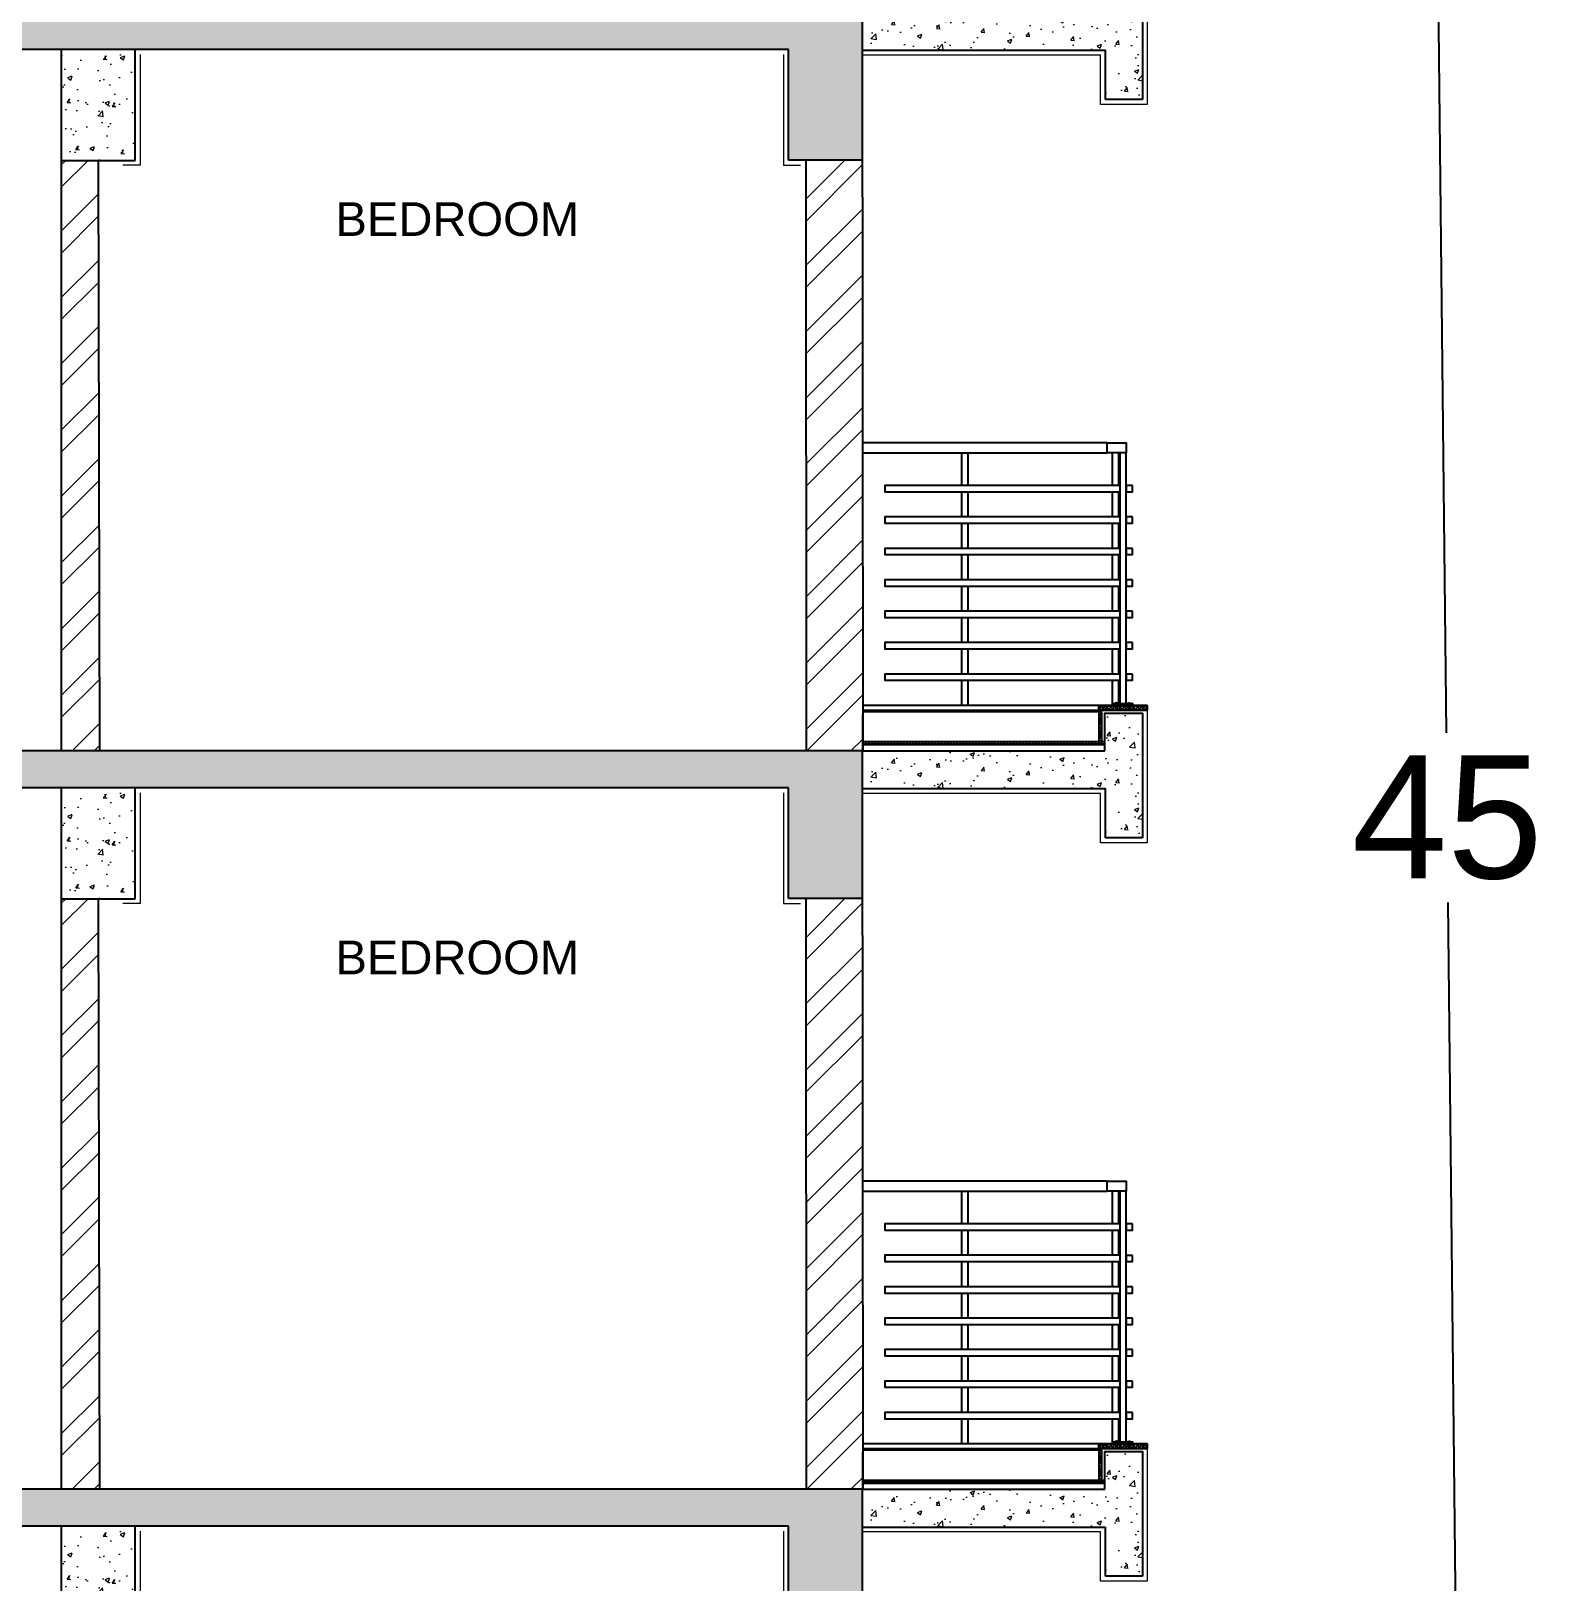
# Model space of a CAD drawing. Header units: metres. Extents: x 29392 to 32022, y 3934 to 33962.
# Drawn here: x 29711.58 to 29717.76, y 4077.81 to 4084.11 of the extents above; entities that cross this region are included whole.
import ezdxf

# ---------------------------------------------------------------- set-up
doc = ezdxf.new("R2010")
doc.units = ezdxf.units.M
doc.linetypes.add('HIDDEN', pattern=[0.375, 0.25, -0.125])
for name, color, linetype in [('20-HIDE', 11, 'HIDDEN'), ('33-SHADE', 251, 'Continuous'), ('DOOR-WIN', 6, 'Continuous'), ('ELE-1', 15, 'Continuous')]:
    doc.layers.add(name, color=color, linetype=linetype)
doc.layers.add('HATCH', color=250, linetype='Continuous', lineweight=13)
doc.layers.add('PLASTER', color=252, linetype='Continuous', lineweight=15)
doc.styles.get("Standard").update_dxf_attribs({"font": 'arial.ttf'})
doc.dimstyles.get("Standard").update_dxf_attribs({"dimtxt": 0.1, "dimasz": 0.18, "dimexe": 0.18, "dimexo": 0.0625, "dimgap": 0.09, "dimtad": 0, "dimtih": 1, "dimtoh": 1, "dimdec": 1, "dimzin": 0, "dimdsep": 46, "dimtxsty": 'Standard', "dimcen": 0.09, "dimadec": 0, "dimazin": 0, "dimtfac": 1, "dimtdec": 1, "dimtofl": 0, "dimtmove": 0, "dimatfit": 3, "dimfxl": 1, "dimtolj": 1, "dimtzin": 0, "dimarcsym": 0})

# ---------------------------------------------------------------- blocks, each defined once
blk = doc.blocks.new('uedu')
at = {"layer": '33-SHADE'}
h = blk.add_hatch(dxfattribs=at)
h.set_pattern_fill('ANSI31', color=253, scale=50, style=0)
h.set_pattern_definition([(45, (1783846.1323, 271602.1625), (-4.41941738, 4.41941738), [])])
h.paths.add_polyline_path([(1862003.6, 40806), (1861928.6, 40806), (1861928.6, 40798), (1862003.6, 40798)])
at = {"layer": '20-HIDE', "color": 5, "linetype": 'Continuous', "lineweight": 25}
blk.add_lwpolyline([(1862003.6, 40806), (1861928.6, 40806), (1861928.6, 40798), (1862003.6, 40798)], close=True, dxfattribs=at)
at = {"layer": 'DOOR-WIN', "color": 7}
for points in [[(1861953.6, 41803), (1862028.6, 41803), (1862028.6, 41843), (1861953.6, 41843)], [(1861928.6, 41673), (1861953.6, 41673), (1861953.6, 41648), (1861928.6, 41648)], [(1861928.6, 41548), (1861953.6, 41548), (1861953.6, 41523), (1861928.6, 41523)], [(1861928.6, 41423), (1861953.6, 41423), (1861953.6, 41398), (1861928.6, 41398)], [(1861928.6, 41298), (1861953.6, 41298), (1861953.6, 41273), (1861928.6, 41273)], [(1861928.6, 41173), (1861953.6, 41173), (1861953.6, 41148), (1861928.6, 41148)], [(1861928.6, 41048), (1861953.6, 41048), (1861953.6, 41023), (1861928.6, 41023)], [(1861928.6, 40923), (1861953.6, 40923), (1861953.6, 40898), (1861928.6, 40898)]]:
    blk.add_lwpolyline(points, close=True, dxfattribs=at)
at = {"layer": 'ELE-1'}
blk.add_lwpolyline([(1861953.6, 40806), (1861953.6, 41803), (1861978.6, 41803), (1861978.6, 40806)], dxfattribs=at)
blk = doc.blocks.new('afshfh')
for p, q in [((1864155.9, 113886.6), (1864155.9, 113887.3)), ((1864166.7, 113887.4), (1864156, 113887.4)), ((1864156, 113886.4), (1864166.7, 113886.4)), ((1864159.6, 113886.3), (1864160.1, 113886.4)), ((1864159.6, 113886.3), (1864162.6, 113885.2)), ((1864159.6, 113886.3), (1864163.1, 113885.4)), ((1864160.1, 113885.5), (1864159.6, 113885.4)), ((1864159.6, 113885.4), (1864162.6, 113884.3)), ((1864159.6, 113885.4), (1864163.1, 113884.4)), ((1864160.1, 113884.6), (1864159.6, 113884.4)), ((1864159.6, 113884.4), (1864162.6, 113883.4)), ((1864159.6, 113884.4), (1864163.1, 113883.5)), ((1864160.1, 113883.6), (1864159.6, 113883.5)), ((1864159.6, 113883.5), (1864162.6, 113882.4)), ((1864159.6, 113883.5), (1864163.1, 113882.6)), ((1864160.1, 113882.7), (1864159.6, 113882.6)), ((1864159.6, 113882.6), (1864162.6, 113881.5)), ((1864159.6, 113882.6), (1864163.1, 113881.6)), ((1864160.1, 113881.8), (1864159.6, 113881.6)), ((1864159.6, 113881.6), (1864162.6, 113880.6)), ((1864159.6, 113881.6), (1864163.1, 113880.7)), ((1864160.1, 113880.8), (1864159.6, 113880.7)), ((1864159.6, 113880.7), (1864162.6, 113879.6)), ((1864159.6, 113880.7), (1864163.1, 113879.8)), ((1864160.1, 113879.9), (1864159.6, 113879.8)), ((1864159.6, 113879.8), (1864162.6, 113878.7)), ((1864159.6, 113879.8), (1864163.1, 113878.8)), ((1864160.1, 113879), (1864159.6, 113878.8)), ((1864159.6, 113878.8), (1864162.6, 113877.8)), ((1864159.6, 113878.8), (1864163.1, 113877.9)), ((1864160.1, 113878), (1864159.6, 113877.9)), ((1864159.6, 113877.9), (1864162.6, 113876.8)), ((1864159.6, 113877.9), (1864163.1, 113877)), ((1864160.1, 113877.1), (1864159.6, 113877)), ((1864159.6, 113877), (1864162.6, 113875.9)), ((1864159.6, 113877), (1864163.1, 113876)), ((1864160.1, 113876.2), (1864159.6, 113876)), ((1864159.6, 113876), (1864162.6, 113875)), ((1864159.6, 113876), (1864163.1, 113875.1)), ((1864160.1, 113875.2), (1864159.6, 113875.1)), ((1864159.6, 113875.1), (1864162.6, 113874)), ((1864159.6, 113875.1), (1864163.1, 113874.2)), ((1864160.1, 113874.3), (1864159.6, 113874.2)), ((1864159.6, 113874.2), (1864162.6, 113873.1)), ((1864159.6, 113874.2), (1864163.1, 113873.2)), ((1864160.1, 113873.4), (1864159.6, 113873.2)), ((1864159.6, 113873.2), (1864162.6, 113872.2)), ((1864159.6, 113873.2), (1864163.1, 113872.3)), ((1864160.1, 113872.4), (1864159.6, 113872.3)), ((1864159.6, 113872.3), (1864162.6, 113871.2)), ((1864159.6, 113872.3), (1864163.1, 113871.4)), ((1864160.1, 113871.5), (1864159.6, 113871.4)), ((1864159.6, 113871.4), (1864162.6, 113870.3)), ((1864159.6, 113871.4), (1864163.1, 113870.4)), ((1864160.1, 113870.6), (1864159.6, 113870.4)), ((1864159.6, 113870.4), (1864162.6, 113869.4)), ((1864159.6, 113870.4), (1864163.1, 113869.5)), ((1864160.1, 113869.6), (1864159.6, 113869.5)), ((1864159.6, 113869.5), (1864162.6, 113868.4)), ((1864159.6, 113869.5), (1864163.1, 113868.6)), ((1864163.1, 113885.4), (1864160.1, 113886.4)), ((1864160.1, 113886.1), (1864160.1, 113885.5)), ((1864163.1, 113884.4), (1864160.1, 113885.5)), ((1864160.1, 113885.2), (1864160.1, 113884.6)), ((1864163.1, 113883.5), (1864160.1, 113884.6)), ((1864160.1, 113884.2), (1864160.1, 113883.6)), ((1864163.1, 113882.6), (1864160.1, 113883.6)), ((1864160.1, 113883.3), (1864160.1, 113882.7)), ((1864163.1, 113881.6), (1864160.1, 113882.7)), ((1864160.1, 113882.4), (1864160.1, 113881.8)), ((1864163.1, 113880.7), (1864160.1, 113881.8)), ((1864160.1, 113881.4), (1864160.1, 113880.8)), ((1864163.1, 113879.8), (1864160.1, 113880.8)), ((1864160.1, 113880.5), (1864160.1, 113879.9)), ((1864163.1, 113878.8), (1864160.1, 113879.9)), ((1864160.1, 113879.6), (1864160.1, 113879)), ((1864163.1, 113877.9), (1864160.1, 113879)), ((1864160.1, 113878.7), (1864160.1, 113878)), ((1864163.1, 113877), (1864160.1, 113878)), ((1864160.1, 113877.7), (1864160.1, 113877.1)), ((1864163.1, 113876), (1864160.1, 113877.1)), ((1864160.1, 113876.8), (1864160.1, 113876.2)), ((1864163.1, 113875.1), (1864160.1, 113876.2)), ((1864160.1, 113875.9), (1864160.1, 113875.2)), ((1864163.1, 113874.2), (1864160.1, 113875.2)), ((1864160.1, 113874.9), (1864160.1, 113874.3)), ((1864163.1, 113873.2), (1864160.1, 113874.3)), ((1864160.1, 113874), (1864160.1, 113873.4)), ((1864163.1, 113872.3), (1864160.1, 113873.4)), ((1864160.1, 113873.1), (1864160.1, 113872.4)), ((1864163.1, 113871.4), (1864160.1, 113872.4)), ((1864160.1, 113872.1), (1864160.1, 113871.5)), ((1864163.1, 113870.4), (1864160.1, 113871.5)), ((1864160.1, 113871.2), (1864160.1, 113870.6)), ((1864163.1, 113869.5), (1864160.1, 113870.6)), ((1864160.1, 113870.3), (1864160.1, 113869.6)), ((1864163.1, 113868.6), (1864160.1, 113869.6)), ((1864160.1, 113869.3), (1864160.1, 113865.4)), ((1864161.4, 113864.2), (1864160.1, 113867.9)), ((1864161.4, 113864.2), (1864160.1, 113865.4)), ((1864160.7, 113868.3), (1864160.2, 113868.1)), ((1864161.4, 113864.2), (1864162.6, 113865.4)), ((1864162.6, 113865.4), (1864162, 113867.7)), ((1864162.6, 113886.4), (1864162.6, 113885.5)), ((1864163.1, 113885.4), (1864162.6, 113885.2)), ((1864162.6, 113885.2), (1864162.6, 113884.6)), ((1864163.1, 113884.4), (1864162.6, 113884.3)), ((1864162.6, 113884.3), (1864162.6, 113883.7)), ((1864163.1, 113883.5), (1864162.6, 113883.4)), ((1864162.6, 113883.4), (1864162.6, 113882.7)), ((1864163.1, 113882.6), (1864162.6, 113882.4)), ((1864162.6, 113882.4), (1864162.6, 113881.8)), ((1864163.1, 113881.6), (1864162.6, 113881.5)), ((1864162.6, 113881.5), (1864162.6, 113880.9)), ((1864163.1, 113880.7), (1864162.6, 113880.6)), ((1864162.6, 113880.6), (1864162.6, 113879.9)), ((1864163.1, 113879.8), (1864162.6, 113879.6)), ((1864162.6, 113879.6), (1864162.6, 113879)), ((1864163.1, 113878.8), (1864162.6, 113878.7)), ((1864162.6, 113878.7), (1864162.6, 113878.1)), ((1864163.1, 113877.9), (1864162.6, 113877.8)), ((1864162.6, 113877.8), (1864162.6, 113877.1)), ((1864163.1, 113877), (1864162.6, 113876.8)), ((1864162.6, 113876.8), (1864162.6, 113876.2)), ((1864163.1, 113876), (1864162.6, 113875.9)), ((1864162.6, 113875.9), (1864162.6, 113875.3)), ((1864163.1, 113875.1), (1864162.6, 113875)), ((1864162.6, 113875), (1864162.6, 113874.3)), ((1864163.1, 113874.2), (1864162.6, 113874)), ((1864162.6, 113874), (1864162.6, 113873.4)), ((1864163.1, 113873.2), (1864162.6, 113873.1)), ((1864162.6, 113873.1), (1864162.6, 113872.5)), ((1864163.1, 113872.3), (1864162.6, 113872.2)), ((1864162.6, 113872.2), (1864162.6, 113871.5)), ((1864163.1, 113871.4), (1864162.6, 113871.2)), ((1864162.6, 113871.2), (1864162.6, 113870.6)), ((1864163.1, 113870.4), (1864162.6, 113870.3)), ((1864162.6, 113870.3), (1864162.6, 113869.7)), ((1864163.1, 113869.5), (1864162.6, 113869.4)), ((1864162.6, 113869.4), (1864162.6, 113868.7)), ((1864163.1, 113868.6), (1864162.6, 113868.4)), ((1864162.6, 113868.4), (1864162.6, 113865.4)), ((1864166.9, 113886.6), (1864166.9, 113887.3))]:
    blk.add_line(p, q)
for centre, radius, start, end in [((1864156, 113887.3), 0.15, 90, 180), ((1864156, 113886.6), 0.15, 180, 270), ((1864161.4, 113883.4), 5.5, 46.6602, 133.3398), ((1864160.3, 113867.9), 0.15, 111.57553, 198.16903), ((1864161.1, 113867.3), 1, 21.57553, 111.57553), ((1864166.7, 113887.3), 0.15, 0, 90), ((1864166.7, 113886.6), 0.15, 270, 0)]:
    blk.add_arc(centre, radius, start, end)
blk = doc.blocks.new('*D277')
at = {"color": 0, "lineweight": -2, "transparency": 16777216}
for p, q in [((29715.7579, 4103.7625), (29717.2653, 4103.779)), ((29717.0873, 4103.597), (29717.3312, 4081.2598)), ((29717.5827, 4058.234), (29717.3387, 4080.5712)), ((29716.2572, 4058.0395), (29717.7646, 4058.056))]:
    blk.add_line(p, q, dxfattribs=at)
at = {"color": 0, "transparency": 16777216}
for points in [[(29717.1173, 4103.5974), (29717.0573, 4103.5967), (29717.0853, 4103.777)], [(29717.6126, 4058.2343), (29717.5527, 4058.2337), (29717.5846, 4058.054)]]:
    blk.add_solid(points, dxfattribs=at)
at = {"layer": 'Defpoints', "color": 0, "transparency": 16777216}
for p in [(29717.0853, 4103.777), (29715.6954, 4103.7618), (29716.1947, 4058.0388)]:
    blk.add_point(p, dxfattribs=at)
at = {"color": 0, "transparency": 16777216, "insert": (29717.335, 4080.9155), "char_height": 0.5, "attachment_point": 5}
blk.add_mtext('\\A1;45', dxfattribs=at)

msp = doc.modelspace()

# ---------------------------------------------------------------- hatches: boundary and pattern name
at = {"transparency": 16777216}
h = msp.add_hatch(dxfattribs=at)
h.set_pattern_fill('ANSI33', scale=0.051055)
h.set_pattern_definition([(135, (31594.022349, 4038.76932), (0.00902539052, 0.00902539052), []), (135, (31594.013324, 4038.76932), (0.00902539052, 0.00902539052), [0.00638191484, -0.00319095742])])
h.paths.add_polyline_path([(29716.1157, 4081.3716), (29715.9197, 4081.3716), (29715.9197, 4081.3522), (29716.1157, 4081.3522)])
h.paths.add_polyline_path([(29715.9319, 4081.3461), (29715.9197, 4081.3461), (29715.9197, 4081.2246), (29715.9319, 4081.2246)])
h = msp.add_hatch(dxfattribs=at)
h.set_pattern_fill('ANSI33', scale=0.051055, angle=45, style=0)
h.set_pattern_definition([(90, (31594.104037, 4038.76932), (0.01276382968, 3e-18), []), (90, (31594.097656, 4038.775702), (0.01276382968, 3e-18), [0.00638191484, -0.00319095742])])
h.paths.add_polyline_path([(29714.9639, 4081.2246), (29714.9639, 4081.2123), (29715.9442, 4081.2123), (29715.9442, 4081.2246)])
h = msp.add_hatch(dxfattribs=at)
h.set_pattern_fill('ANSI33', scale=0.051055)
h.set_pattern_definition([(135, (31594.022349, 4035.76932), (0.00902539052, 0.00902539052), []), (135, (31594.013324, 4035.76932), (0.00902539052, 0.00902539052), [0.00638191484, -0.00319095742])])
h.paths.add_polyline_path([(29716.1157, 4078.3716), (29715.9197, 4078.3716), (29715.9197, 4078.3522), (29716.1157, 4078.3522)])
h.paths.add_polyline_path([(29715.9319, 4078.3461), (29715.9197, 4078.3461), (29715.9197, 4078.2246), (29715.9319, 4078.2246)])
h = msp.add_hatch(dxfattribs=at)
h.set_pattern_fill('ANSI33', scale=0.051055, angle=45, style=0)
h.set_pattern_definition([(90, (31594.104037, 4035.76932), (0.01276382968, 3e-18), []), (90, (31594.097656, 4035.775702), (0.01276382968, 3e-18), [0.00638191484, -0.00319095742])])
h.paths.add_polyline_path([(29714.9639, 4078.2246), (29714.9639, 4078.2123), (29715.9442, 4078.2123), (29715.9442, 4078.2246)])
at = {"layer": 'HATCH', "transparency": 16777216}
h = msp.add_hatch(dxfattribs=at)
h.set_pattern_fill('ANSI32', color=256, scale=0.02)
h.set_pattern_definition([(45, (27763.88038, 3424.42546), (-0.134703842, 0.134703842), []), (45, (27763.97019, 3424.42546), (-0.134703842, 0.134703842), [])])
h.paths.add_polyline_path([(29709.0543, 4083.9568), (29709.2843, 4083.9568), (29709.2843, 4086.3568), (29709.0543, 4086.3568)])
h.paths.add_polyline_path([(29710.7044, 4086.3568), (29710.5543, 4086.3568), (29710.5543, 4083.9568), (29710.7044, 4083.9568)])
edge = h.paths.add_edge_path()
edge.add_line((29714.7292, 4086.5869), (29714.7312, 4084.1868))
edge.add_line((29714.3498, 4084.1867), (29714.9612, 4084.1872))
edge.add_line((29714.9612, 4084.1872), (29714.9592, 4086.5871))
edge.add_line((29714.9592, 4086.5871), (29714.7253, 4086.5868))
h = msp.add_hatch(dxfattribs=at)
h.set_pattern_fill('AR-CONC', color=256, scale=0.001)
h.set_pattern_definition([(50, (28888.61957, 3812.82875), (0.18218467, -0.015939086), [0.01905, -0.20955]), (355, (28888.61957, 3812.82875), (-0.03524342, 0.191056845), [0.01524, -0.167640584]), (100.451445, (28888.63475, 3812.82742), (0.146941247, 0.175117752), [0.01619001, -0.178090245]), (46.1842, (28888.61957, 3812.87955), (0.27107904, -0.04204233), [0.028575, -0.314325]), (96.635558, (28888.64216, 3812.87605), (0.237404134, 0.247426125), [0.02428502, -0.26713561]), (351.18415, (28888.61957, 3812.87955), (0.23740413, 0.247426125), [0.02285997, -0.25145973]), (21, (28888.64497, 3812.86685), (0.15161439, -0.102265198), [0.01905, -0.20955]), (326, (28888.64497, 3812.86685), (0.06180203, 0.184187966), [0.01524, -0.16764]), (71.451445, (28888.6576, 3812.85833), (0.21341642, 0.08192277), [0.01619001, -0.178089938]), (37.5, (28888.61957, 3812.82875), (0.0030886033, 0.084555039), [0, -0.165608, 0, -0.17018, 0, -0.168275]), (7.5, (28888.61957, 3812.82875), (0.0668196625, 0.100180575), [0, -0.097028, 0, -0.161798, 0, -0.064135]), (327.5, (28888.56293, 3812.82875), (0.135590595, -0.005728744), [0, -0.0635, 0, -0.19812, 0, -0.26289]), (317.5, (28888.53753, 3812.82875), (0.148129181, 0.025426491), [0, -0.08255, 0, -0.131572, 0, -0.18669])])
h.paths.add_polyline_path([(29716.0973, 4084.0336), (29716.0973, 4083.8336), (29715.9473, 4083.8336), (29715.9473, 4084.0336), (29714.9811, 4084.0336), (29714.9811, 4084.1868), (29715.9442, 4084.1868), (29715.9442, 4084.34), (29716.0973, 4084.34), (29716.0973, 4084.1868)])
h = msp.add_hatch(dxfattribs=at)
h.set_pattern_fill('AR-CONC', color=256, scale=0.001)
h.set_pattern_definition([(50, (27763.88038, 3421.42546), (0.182184669, -0.015939086), [0.01905, -0.20955]), (355, (27763.88038, 3421.42546), (-0.035243421, 0.191056845), [0.01524, -0.167640584]), (100.451445, (27763.89556, 3421.42413), (0.146941247, 0.175117752), [0.016190009, -0.178090245]), (46.1842, (27763.88038, 3421.47626), (0.27107904, -0.042042328), [0.028575, -0.314325]), (96.635558, (27763.90297, 3421.47276), (0.237404134, 0.247426125), [0.024285023, -0.26713561]), (351.184151, (27763.88038, 3421.47626), (0.237404134, 0.247426125), [0.022859967, -0.251459732]), (21, (27763.90578, 3421.46356), (0.151614391, -0.102265198), [0.01905, -0.20955]), (326, (27763.90578, 3421.46356), (0.061802028, 0.184187966), [0.01524, -0.16764]), (71.451445, (27763.91842, 3421.45504), (0.21341642, 0.081922769), [0.016190009, -0.178089938]), (37.5, (27763.88038, 3421.42546), (0.0030886033, 0.0845550389), [0, -0.165608, 0, -0.17018, 0, -0.168275]), (7.5, (27763.88038, 3421.42546), (0.0668196625, 0.100180575), [0, -0.097028, 0, -0.161798, 0, -0.064135]), (327.5, (27763.82374, 3421.42546), (0.1355905952, -0.005728744), [0, -0.0635, 0, -0.19812, 0, -0.26289]), (317.5, (27763.79834, 3421.42546), (0.1481291814, 0.025426491), [0, -0.08255, 0, -0.131572, 0, -0.18669])])
h.paths.add_polyline_path([(29710.4044, 4083.8068), (29709.2843, 4083.8068), (29709.2843, 4083.9568), (29710.7044, 4083.9568), (29710.7044, 4083.3568), (29710.4044, 4083.3568)])
h.paths.add_polyline_path([(29714.9592, 4083.5871), (29714.6588, 4083.5868), (29714.6588, 4084.0368), (29710.7044, 4084.0368), (29710.7044, 4084.1868), (29714.9588, 4084.1871)])
h = msp.add_hatch(dxfattribs=at)
h.set_pattern_fill('AR-CONC', color=256, scale=0.001)
h.set_pattern_definition([(50, (27323.3869, 3367.19325), (0.182184669, -0.0159390855), [0.01905, -0.20955]), (355, (27323.3869, 3367.19325), (-0.035243421, 0.191056845), [0.01524, -0.167640584]), (100.451445, (27323.40208, 3367.19192), (0.146941247, 0.175117752), [0.016190009, -0.178090245]), (46.1842, (27323.3869, 3367.24405), (0.27107904, -0.042042328), [0.028575, -0.314325]), (96.635558, (27323.40949, 3367.24054), (0.237404134, 0.247426125), [0.024285023, -0.267135608]), (351.184151, (27323.3869, 3367.24405), (0.237404134, 0.247426125), [0.022859967, -0.251459732]), (21, (27323.4123, 3367.23135), (0.151614391, -0.102265198), [0.01905, -0.20955]), (326, (27323.4123, 3367.23135), (0.061802028, 0.184187966), [0.01524, -0.16764]), (71.451445, (27323.42493, 3367.22282), (0.213416419, 0.081922769), [0.016190009, -0.178089938]), (37.5, (27323.386896, 3367.193245), (0.0030886033, 0.0845550389), [0, -0.165608, 0, -0.17018, 0, -0.168275]), (7.5, (27323.3869, 3367.193245), (0.0668196625, 0.1001805748), [0, -0.097028, 0, -0.161798, 0, -0.064135]), (327.5, (27323.330254, 3367.193245), (0.1355905952, -0.005728744), [0, -0.0635, 0, -0.19812, 0, -0.26289]), (317.5, (27323.30485, 3367.19325), (0.1481291814, 0.025426491), [0, -0.08255, 0, -0.131572, 0, -0.18669])])
h.paths.add_polyline_path([(29712.0053, 4083.5864), (29711.7053, 4083.5864), (29711.7055, 4084.0368), (29712.0053, 4084.0368)])
h = msp.add_hatch(dxfattribs=at)
h.set_pattern_fill('ANSI32', color=256, scale=0.02)
h.set_pattern_definition([(45, (27763.88038, 3421.42546), (-0.134703842, 0.134703842), []), (45, (27763.97019, 3421.42546), (-0.134703842, 0.134703842), [])])
h.paths.add_polyline_path([(29709.0543, 4080.9568), (29709.2843, 4080.9568), (29709.2843, 4083.3568), (29709.0543, 4083.3568)])
h.paths.add_polyline_path([(29710.7044, 4083.3568), (29710.5543, 4083.3568), (29710.5543, 4080.9568), (29710.7044, 4080.9568)])
edge = h.paths.add_edge_path()
edge.add_line((29714.7292, 4083.5869), (29714.7312, 4081.1868))
edge.add_line((29714.3498, 4081.1867), (29714.9612, 4081.1872))
edge.add_line((29714.9612, 4081.1872), (29714.9592, 4083.5871))
edge.add_line((29714.9592, 4083.5871), (29714.7253, 4083.5868))
h = msp.add_hatch(dxfattribs=at)
h.set_pattern_fill('ANSI32', color=256, scale=0.02)
h.set_pattern_definition([(45, (27323.3869, 3367.19325), (-0.134703842, 0.134703842), []), (45, (27323.4767, 3367.19325), (-0.134703842, 0.134703842), [])])
h.paths.add_polyline_path([(29711.7055, 4083.5864), (29711.8553, 4083.5864), (29711.8611, 4081.1868), (29711.7055, 4081.1868)])
h = msp.add_hatch(dxfattribs=at)
h.set_pattern_fill('AR-CONC', color=256, scale=0.001)
h.set_pattern_definition([(50, (28888.61957, 3809.82875), (0.18218467, -0.015939086), [0.01905, -0.20955]), (355, (28888.61957, 3809.82875), (-0.03524342, 0.191056845), [0.01524, -0.167640584]), (100.451445, (28888.63475, 3809.82742), (0.146941247, 0.175117752), [0.01619001, -0.178090245]), (46.1842, (28888.61957, 3809.87955), (0.27107904, -0.04204233), [0.028575, -0.314325]), (96.635558, (28888.64216, 3809.87605), (0.237404134, 0.247426125), [0.02428502, -0.26713561]), (351.18415, (28888.61957, 3809.87955), (0.23740413, 0.247426125), [0.02285997, -0.25145973]), (21, (28888.64497, 3809.86685), (0.15161439, -0.102265198), [0.01905, -0.20955]), (326, (28888.64497, 3809.86685), (0.06180203, 0.184187966), [0.01524, -0.16764]), (71.451445, (28888.6576, 3809.85833), (0.21341642, 0.08192277), [0.01619001, -0.178089938]), (37.5, (28888.61957, 3809.82875), (0.0030886033, 0.084555039), [0, -0.165608, 0, -0.17018, 0, -0.168275]), (7.5, (28888.61957, 3809.82875), (0.0668196625, 0.100180575), [0, -0.097028, 0, -0.161798, 0, -0.064135]), (327.5, (28888.56293, 3809.82875), (0.135590595, -0.005728744), [0, -0.0635, 0, -0.19812, 0, -0.26289]), (317.5, (28888.53753, 3809.82875), (0.148129181, 0.025426491), [0, -0.08255, 0, -0.131572, 0, -0.18669])])
h.paths.add_polyline_path([(29716.0973, 4081.0336), (29716.0973, 4080.8336), (29715.9473, 4080.8336), (29715.9473, 4081.0336), (29714.9811, 4081.0336), (29714.9811, 4081.1868), (29715.9442, 4081.1868), (29715.9442, 4081.34), (29716.0973, 4081.34), (29716.0973, 4081.1868)])
h = msp.add_hatch(dxfattribs=at)
h.set_pattern_fill('AR-CONC', color=256, scale=0.001)
h.set_pattern_definition([(50, (27763.88038, 3418.42546), (0.182184669, -0.015939086), [0.01905, -0.20955]), (355, (27763.88038, 3418.42546), (-0.035243421, 0.191056845), [0.01524, -0.167640584]), (100.451445, (27763.89556, 3418.42413), (0.146941247, 0.175117752), [0.016190009, -0.178090245]), (46.1842, (27763.88038, 3418.47626), (0.27107904, -0.042042328), [0.028575, -0.314325]), (96.635558, (27763.90297, 3418.47276), (0.237404134, 0.247426125), [0.024285023, -0.26713561]), (351.184151, (27763.88038, 3418.47626), (0.237404134, 0.247426125), [0.022859967, -0.251459732]), (21, (27763.90578, 3418.46356), (0.151614391, -0.102265198), [0.01905, -0.20955]), (326, (27763.90578, 3418.46356), (0.061802028, 0.184187966), [0.01524, -0.16764]), (71.451445, (27763.91842, 3418.45504), (0.21341642, 0.081922769), [0.016190009, -0.178089938]), (37.5, (27763.88038, 3418.42546), (0.0030886033, 0.0845550389), [0, -0.165608, 0, -0.17018, 0, -0.168275]), (7.5, (27763.88038, 3418.42546), (0.0668196625, 0.100180575), [0, -0.097028, 0, -0.161798, 0, -0.064135]), (327.5, (27763.82374, 3418.42546), (0.1355905952, -0.005728744), [0, -0.0635, 0, -0.19812, 0, -0.26289]), (317.5, (27763.79834, 3418.42546), (0.1481291814, 0.025426491), [0, -0.08255, 0, -0.131572, 0, -0.18669])])
h.paths.add_polyline_path([(29710.4044, 4080.8068), (29709.2843, 4080.8068), (29709.2843, 4080.9568), (29710.7044, 4080.9568), (29710.7044, 4080.3568), (29710.4044, 4080.3568)])
h.paths.add_polyline_path([(29714.9592, 4080.5871), (29714.6588, 4080.5868), (29714.6588, 4081.0368), (29710.7044, 4081.0368), (29710.7044, 4081.1868), (29714.9588, 4081.1871)])
h = msp.add_hatch(dxfattribs=at)
h.set_pattern_fill('AR-CONC', color=256, scale=0.001)
h.set_pattern_definition([(50, (27323.3869, 3364.19325), (0.182184669, -0.0159390855), [0.01905, -0.20955]), (355, (27323.3869, 3364.19325), (-0.035243421, 0.191056845), [0.01524, -0.167640584]), (100.451445, (27323.40208, 3364.19192), (0.146941247, 0.175117752), [0.016190009, -0.178090245]), (46.1842, (27323.3869, 3364.24405), (0.27107904, -0.042042328), [0.028575, -0.314325]), (96.635558, (27323.40949, 3364.24054), (0.237404134, 0.247426125), [0.024285023, -0.267135608]), (351.184151, (27323.3869, 3364.24405), (0.237404134, 0.247426125), [0.022859967, -0.251459732]), (21, (27323.4123, 3364.23135), (0.151614391, -0.102265198), [0.01905, -0.20955]), (326, (27323.4123, 3364.23135), (0.061802028, 0.184187966), [0.01524, -0.16764]), (71.451445, (27323.42493, 3364.22282), (0.213416419, 0.081922769), [0.016190009, -0.178089938]), (37.5, (27323.386896, 3364.193245), (0.0030886033, 0.0845550389), [0, -0.165608, 0, -0.17018, 0, -0.168275]), (7.5, (27323.3869, 3364.193245), (0.0668196625, 0.1001805748), [0, -0.097028, 0, -0.161798, 0, -0.064135]), (327.5, (27323.330254, 3364.193245), (0.1355905952, -0.005728744), [0, -0.0635, 0, -0.19812, 0, -0.26289]), (317.5, (27323.30485, 3364.19325), (0.1481291814, 0.025426491), [0, -0.08255, 0, -0.131572, 0, -0.18669])])
h.paths.add_polyline_path([(29712.0053, 4080.5864), (29711.7053, 4080.5864), (29711.7055, 4081.0368), (29712.0053, 4081.0368)])
h = msp.add_hatch(dxfattribs=at)
h.set_pattern_fill('ANSI32', color=256, scale=0.02)
h.set_pattern_definition([(45, (27763.88038, 3418.42546), (-0.134703842, 0.134703842), []), (45, (27763.97019, 3418.42546), (-0.134703842, 0.134703842), [])])
h.paths.add_polyline_path([(29709.0543, 4077.9568), (29709.2843, 4077.9568), (29709.2843, 4080.3568), (29709.0543, 4080.3568)])
h.paths.add_polyline_path([(29710.7044, 4080.3568), (29710.5543, 4080.3568), (29710.5543, 4077.9568), (29710.7044, 4077.9568)])
edge = h.paths.add_edge_path()
edge.add_line((29714.7292, 4080.5869), (29714.7312, 4078.1868))
edge.add_line((29714.3498, 4078.1867), (29714.9612, 4078.1872))
edge.add_line((29714.9612, 4078.1872), (29714.9592, 4080.5871))
edge.add_line((29714.9592, 4080.5871), (29714.7253, 4080.5868))
h = msp.add_hatch(dxfattribs=at)
h.set_pattern_fill('ANSI32', color=256, scale=0.02)
h.set_pattern_definition([(45, (27323.3869, 3364.19325), (-0.134703842, 0.134703842), []), (45, (27323.4767, 3364.19325), (-0.134703842, 0.134703842), [])])
h.paths.add_polyline_path([(29711.7055, 4080.5864), (29711.8553, 4080.5864), (29711.8611, 4078.1868), (29711.7055, 4078.1868)])
h = msp.add_hatch(dxfattribs=at)
h.set_pattern_fill('AR-CONC', color=256, scale=0.001)
h.set_pattern_definition([(50, (28888.61957, 3806.82875), (0.18218467, -0.015939086), [0.01905, -0.20955]), (355, (28888.61957, 3806.82875), (-0.03524342, 0.191056845), [0.01524, -0.167640584]), (100.451445, (28888.63475, 3806.82742), (0.146941247, 0.175117752), [0.01619001, -0.178090245]), (46.1842, (28888.61957, 3806.87955), (0.27107904, -0.04204233), [0.028575, -0.314325]), (96.635558, (28888.64216, 3806.87605), (0.237404134, 0.247426125), [0.02428502, -0.26713561]), (351.18415, (28888.61957, 3806.87955), (0.23740413, 0.247426125), [0.02285997, -0.25145973]), (21, (28888.64497, 3806.86685), (0.15161439, -0.102265198), [0.01905, -0.20955]), (326, (28888.64497, 3806.86685), (0.06180203, 0.184187966), [0.01524, -0.16764]), (71.451445, (28888.6576, 3806.85833), (0.21341642, 0.08192277), [0.01619001, -0.178089938]), (37.5, (28888.61957, 3806.82875), (0.0030886033, 0.084555039), [0, -0.165608, 0, -0.17018, 0, -0.168275]), (7.5, (28888.61957, 3806.82875), (0.0668196625, 0.100180575), [0, -0.097028, 0, -0.161798, 0, -0.064135]), (327.5, (28888.56293, 3806.82875), (0.135590595, -0.005728744), [0, -0.0635, 0, -0.19812, 0, -0.26289]), (317.5, (28888.53753, 3806.82875), (0.148129181, 0.025426491), [0, -0.08255, 0, -0.131572, 0, -0.18669])])
h.paths.add_polyline_path([(29716.0973, 4078.0336), (29716.0973, 4077.8336), (29715.9473, 4077.8336), (29715.9473, 4078.0336), (29714.9811, 4078.0336), (29714.9811, 4078.1868), (29715.9442, 4078.1868), (29715.9442, 4078.34), (29716.0973, 4078.34), (29716.0973, 4078.1868)])
h = msp.add_hatch(dxfattribs=at)
h.set_pattern_fill('AR-CONC', color=256, scale=0.001)
h.set_pattern_definition([(50, (27763.88038, 3415.42546), (0.182184669, -0.015939086), [0.01905, -0.20955]), (355, (27763.88038, 3415.42546), (-0.035243421, 0.191056845), [0.01524, -0.167640584]), (100.451445, (27763.89556, 3415.42413), (0.146941247, 0.175117752), [0.016190009, -0.178090245]), (46.1842, (27763.88038, 3415.47626), (0.27107904, -0.042042328), [0.028575, -0.314325]), (96.635558, (27763.90297, 3415.47276), (0.237404134, 0.247426125), [0.024285023, -0.26713561]), (351.184151, (27763.88038, 3415.47626), (0.237404134, 0.247426125), [0.022859967, -0.251459732]), (21, (27763.90578, 3415.46356), (0.151614391, -0.102265198), [0.01905, -0.20955]), (326, (27763.90578, 3415.46356), (0.061802028, 0.184187966), [0.01524, -0.16764]), (71.451445, (27763.91842, 3415.45504), (0.21341642, 0.081922769), [0.016190009, -0.178089938]), (37.5, (27763.88038, 3415.42546), (0.0030886033, 0.0845550389), [0, -0.165608, 0, -0.17018, 0, -0.168275]), (7.5, (27763.88038, 3415.42546), (0.0668196625, 0.100180575), [0, -0.097028, 0, -0.161798, 0, -0.064135]), (327.5, (27763.82374, 3415.42546), (0.1355905952, -0.005728744), [0, -0.0635, 0, -0.19812, 0, -0.26289]), (317.5, (27763.79834, 3415.42546), (0.1481291814, 0.025426491), [0, -0.08255, 0, -0.131572, 0, -0.18669])])
h.paths.add_polyline_path([(29710.4044, 4077.8068), (29709.2843, 4077.8068), (29709.2843, 4077.9568), (29710.7044, 4077.9568), (29710.7044, 4077.3568), (29710.4044, 4077.3568)])
h.paths.add_polyline_path([(29714.9592, 4077.5871), (29714.6588, 4077.5868), (29714.6588, 4078.0368), (29710.7044, 4078.0368), (29710.7044, 4078.1868), (29714.9588, 4078.1871)])
h = msp.add_hatch(dxfattribs=at)
h.set_pattern_fill('AR-CONC', color=256, scale=0.001)
h.set_pattern_definition([(50, (27323.3869, 3361.19325), (0.182184669, -0.0159390855), [0.01905, -0.20955]), (355, (27323.3869, 3361.19325), (-0.035243421, 0.191056845), [0.01524, -0.167640584]), (100.451445, (27323.40208, 3361.19192), (0.146941247, 0.175117752), [0.016190009, -0.178090245]), (46.1842, (27323.3869, 3361.24405), (0.27107904, -0.042042328), [0.028575, -0.314325]), (96.635558, (27323.40949, 3361.24054), (0.237404134, 0.247426125), [0.024285023, -0.267135608]), (351.184151, (27323.3869, 3361.24405), (0.237404134, 0.247426125), [0.022859967, -0.251459732]), (21, (27323.4123, 3361.23135), (0.151614391, -0.102265198), [0.01905, -0.20955]), (326, (27323.4123, 3361.23135), (0.061802028, 0.184187966), [0.01524, -0.16764]), (71.451445, (27323.42493, 3361.22282), (0.213416419, 0.081922769), [0.016190009, -0.178089938]), (37.5, (27323.386896, 3361.193245), (0.0030886033, 0.0845550389), [0, -0.165608, 0, -0.17018, 0, -0.168275]), (7.5, (27323.3869, 3361.193245), (0.0668196625, 0.1001805748), [0, -0.097028, 0, -0.161798, 0, -0.064135]), (327.5, (27323.330254, 3361.193245), (0.1355905952, -0.005728744), [0, -0.0635, 0, -0.19812, 0, -0.26289]), (317.5, (27323.30485, 3361.19325), (0.1481291814, 0.025426491), [0, -0.08255, 0, -0.131572, 0, -0.18669])])
h.paths.add_polyline_path([(29712.0053, 4077.5864), (29711.7053, 4077.5864), (29711.7055, 4078.0368), (29712.0053, 4078.0368)])

# ---------------------------------------------------------------- linework, layer by layer
at = {"transparency": 16777216}
for p, q in [((29714.9588, 4084.1868), (29714.9611, 4081.1868)), ((29714.6588, 4084.0368), (29710.7044, 4084.0368)), ((29711.7055, 4084.0368), (29711.7055, 4081.1868)), ((29712.0053, 4083.5864), (29712.0053, 4084.0364)), ((29714.6588, 4083.5868), (29714.6588, 4084.0368)), ((29715.9473, 4083.8336), (29715.9473, 4084.0336)), ((29716.0973, 4084.0336), (29716.0973, 4083.8336)), ((29716.0973, 4083.8336), (29715.9473, 4083.8336)), ((29711.7053, 4083.5864), (29712.0053, 4083.5864)), ((29711.8553, 4083.5864), (29711.8611, 4081.1868)), ((29714.9588, 4083.5868), (29714.6588, 4083.5868)), ((29714.7292, 4083.5868), (29714.7311, 4081.1868)), ((29714.9611, 4081.1868), (29714.9611, 4081.3368)), ((29714.9588, 4081.1868), (29710.7044, 4081.1868)), ((29714.9611, 4081.1868), (29710.7044, 4081.1868)), ((29714.9588, 4081.1868), (29714.9611, 4078.1868)), ((29714.6588, 4081.0368), (29710.7044, 4081.0368)), ((29711.7055, 4081.0368), (29711.7055, 4078.1868)), ((29712.0053, 4080.5864), (29712.0053, 4081.0364)), ((29714.6588, 4080.5868), (29714.6588, 4081.0368)), ((29715.9473, 4080.8336), (29715.9473, 4081.0336)), ((29716.0973, 4081.0336), (29716.0973, 4080.8336)), ((29716.0973, 4080.8336), (29715.9473, 4080.8336)), ((29711.7053, 4080.5864), (29712.0053, 4080.5864)), ((29711.8553, 4080.5864), (29711.8611, 4078.1868)), ((29714.9588, 4080.5868), (29714.6588, 4080.5868)), ((29714.7292, 4080.5868), (29714.7311, 4078.1868)), ((29714.9611, 4078.1868), (29714.9611, 4078.3368)), ((29714.9588, 4078.1868), (29710.7044, 4078.1868)), ((29714.9611, 4078.1868), (29710.7044, 4078.1868)), ((29714.9588, 4078.1868), (29714.9611, 4075.1868)), ((29714.6588, 4078.0368), (29710.7044, 4078.0368)), ((29711.7055, 4078.0368), (29711.7055, 4075.1868)), ((29712.0053, 4077.5864), (29712.0053, 4078.0364)), ((29714.6588, 4077.5868), (29714.6588, 4078.0368)), ((29715.9473, 4077.8336), (29715.9473, 4078.0336)), ((29716.0973, 4078.0336), (29716.0973, 4077.8336)), ((29716.0973, 4077.8336), (29715.9473, 4077.8336))]:
    msp.add_line(p, q, dxfattribs=at)
at = {"color": 7, "transparency": 16777216}
for p, q in [((29716.0973, 4084.1868), (29716.0973, 4084.0336)), ((29714.9611, 4084.0336), (29715.9473, 4084.0336)), ((29715.3616, 4082.3978), (29715.3616, 4082.2651)), ((29715.3872, 4082.3978), (29715.3872, 4082.2651)), ((29715.9743, 4082.3978), (29715.9743, 4082.2651)), ((29715.9998, 4082.3978), (29715.9998, 4082.2651)), ((29715.3616, 4082.2396), (29715.3616, 4082.1375)), ((29715.3872, 4082.2396), (29715.3872, 4082.1375)), ((29715.9743, 4082.2396), (29715.9743, 4082.1375)), ((29715.9998, 4082.2396), (29715.9998, 4082.1375)), ((29715.3616, 4082.1119), (29715.3616, 4082.0098)), ((29715.3872, 4082.1119), (29715.3872, 4082.0098)), ((29715.9743, 4082.1119), (29715.9743, 4082.0098)), ((29715.9998, 4082.1119), (29715.9998, 4082.0098)), ((29715.3616, 4081.9843), (29715.3616, 4081.8822)), ((29715.3872, 4081.9843), (29715.3872, 4081.8822)), ((29715.9743, 4081.9843), (29715.9743, 4081.8822)), ((29715.9998, 4081.9843), (29715.9998, 4081.8822)), ((29715.3616, 4081.8566), (29715.3616, 4081.7545)), ((29715.3872, 4081.8566), (29715.3872, 4081.7545)), ((29715.9743, 4081.8566), (29715.9743, 4081.7545)), ((29715.9998, 4081.8566), (29715.9998, 4081.7545)), ((29715.3616, 4081.729), (29715.3616, 4081.6269)), ((29715.3872, 4081.729), (29715.3872, 4081.6269)), ((29715.9743, 4081.729), (29715.9743, 4081.6269)), ((29715.9998, 4081.729), (29715.9998, 4081.6269)), ((29715.3616, 4081.6014), (29715.3616, 4081.4993)), ((29715.3872, 4081.6014), (29715.3872, 4081.4993)), ((29715.9743, 4081.6014), (29715.9743, 4081.4993)), ((29715.9998, 4081.6014), (29715.9998, 4081.4993)), ((29715.3616, 4081.4737), (29715.3616, 4081.3716)), ((29715.3872, 4081.4737), (29715.3872, 4081.3716)), ((29715.9743, 4081.4737), (29715.9743, 4081.3716)), ((29715.9998, 4081.4737), (29715.9998, 4081.3716)), ((29715.9197, 4081.3461), (29714.9639, 4081.3461)), ((29715.9258, 4081.3522), (29715.9258, 4081.3461)), ((29714.9639, 4081.1868), (29715.9442, 4081.1868)), ((29716.0973, 4081.1868), (29716.0973, 4081.0336)), ((29714.9611, 4081.0336), (29715.9473, 4081.0336)), ((29715.3616, 4079.3978), (29715.3616, 4079.2651)), ((29715.3872, 4079.3978), (29715.3872, 4079.2651)), ((29715.9743, 4079.3978), (29715.9743, 4079.2651)), ((29715.9998, 4079.3978), (29715.9998, 4079.2651)), ((29715.3616, 4079.2396), (29715.3616, 4079.1375)), ((29715.3872, 4079.2396), (29715.3872, 4079.1375)), ((29715.9743, 4079.2396), (29715.9743, 4079.1375)), ((29715.9998, 4079.2396), (29715.9998, 4079.1375)), ((29715.3616, 4079.1119), (29715.3616, 4079.0098)), ((29715.3872, 4079.1119), (29715.3872, 4079.0098)), ((29715.9743, 4079.1119), (29715.9743, 4079.0098)), ((29715.9998, 4079.1119), (29715.9998, 4079.0098)), ((29715.3616, 4078.9843), (29715.3616, 4078.8822)), ((29715.3872, 4078.9843), (29715.3872, 4078.8822)), ((29715.9743, 4078.9843), (29715.9743, 4078.8822)), ((29715.9998, 4078.9843), (29715.9998, 4078.8822)), ((29715.3616, 4078.8566), (29715.3616, 4078.7545)), ((29715.3872, 4078.8566), (29715.3872, 4078.7545)), ((29715.9743, 4078.8566), (29715.9743, 4078.7545)), ((29715.9998, 4078.8566), (29715.9998, 4078.7545)), ((29715.3616, 4078.729), (29715.3616, 4078.6269)), ((29715.3872, 4078.729), (29715.3872, 4078.6269)), ((29715.9743, 4078.729), (29715.9743, 4078.6269)), ((29715.9998, 4078.729), (29715.9998, 4078.6269)), ((29715.3616, 4078.6014), (29715.3616, 4078.4993)), ((29715.3872, 4078.6014), (29715.3872, 4078.4993)), ((29715.9743, 4078.6014), (29715.9743, 4078.4993)), ((29715.9998, 4078.6014), (29715.9998, 4078.4993)), ((29715.3616, 4078.4737), (29715.3616, 4078.3716)), ((29715.3872, 4078.4737), (29715.3872, 4078.3716)), ((29715.9743, 4078.4737), (29715.9743, 4078.3716)), ((29715.9998, 4078.4737), (29715.9998, 4078.3716)), ((29715.9197, 4078.3461), (29714.9639, 4078.3461)), ((29715.9258, 4078.3522), (29715.9258, 4078.3461)), ((29714.9639, 4078.1868), (29715.9442, 4078.1868)), ((29716.0973, 4078.1868), (29716.0973, 4078.0336)), ((29714.9611, 4078.0336), (29715.9473, 4078.0336))]:
    msp.add_line(p, q, dxfattribs=at)
for points in [[(29715.9539, 4082.4387), (29714.9639, 4082.4387)], [(29714.9639, 4082.3978), (29715.9539, 4082.3978)], [(29716.0049, 4082.2651), (29715.0507, 4082.2651), (29715.0507, 4082.2396), (29716.0049, 4082.2396)], [(29716.0049, 4082.1375), (29715.0507, 4082.1375), (29715.0507, 4082.1119), (29716.0049, 4082.1119)], [(29716.0049, 4082.0098), (29715.0507, 4082.0098), (29715.0507, 4081.9843), (29716.0049, 4081.9843)], [(29716.0049, 4081.8822), (29715.0507, 4081.8822), (29715.0507, 4081.8566), (29716.0049, 4081.8566)], [(29716.0049, 4081.7545), (29715.0507, 4081.7545), (29715.0507, 4081.729), (29716.0049, 4081.729)], [(29716.0049, 4081.6269), (29715.0507, 4081.6269), (29715.0507, 4081.6014), (29716.0049, 4081.6014)], [(29716.0049, 4081.4993), (29715.0507, 4081.4993), (29715.0507, 4081.4737), (29716.0049, 4081.4737)], [(29716.1157, 4081.3716), (29714.9639, 4081.3716)], [(29714.9639, 4081.3522), (29716.1157, 4081.3522)], [(29715.9442, 4081.1868), (29715.9442, 4081.34), (29716.0973, 4081.34), (29716.0973, 4081.1868)], [(29714.9611, 4081.2246), (29715.9442, 4081.2246)], [(29714.9611, 4081.2123), (29715.9442, 4081.2123)], [(29715.9539, 4079.4387), (29714.9639, 4079.4387)], [(29714.9639, 4079.3978), (29715.9539, 4079.3978)], [(29716.0049, 4079.2651), (29715.0507, 4079.2651), (29715.0507, 4079.2396), (29716.0049, 4079.2396)], [(29716.0049, 4079.1375), (29715.0507, 4079.1375), (29715.0507, 4079.1119), (29716.0049, 4079.1119)], [(29716.0049, 4079.0098), (29715.0507, 4079.0098), (29715.0507, 4078.9843), (29716.0049, 4078.9843)], [(29716.0049, 4078.8822), (29715.0507, 4078.8822), (29715.0507, 4078.8566), (29716.0049, 4078.8566)], [(29716.0049, 4078.7545), (29715.0507, 4078.7545), (29715.0507, 4078.729), (29716.0049, 4078.729)], [(29716.0049, 4078.6269), (29715.0507, 4078.6269), (29715.0507, 4078.6014), (29716.0049, 4078.6014)], [(29716.0049, 4078.4993), (29715.0507, 4078.4993), (29715.0507, 4078.4737), (29716.0049, 4078.4737)], [(29716.1157, 4078.3716), (29714.9639, 4078.3716)], [(29714.9639, 4078.3522), (29716.1157, 4078.3522)], [(29715.9442, 4078.1868), (29715.9442, 4078.34), (29716.0973, 4078.34), (29716.0973, 4078.1868)], [(29714.9611, 4078.2246), (29715.9442, 4078.2246)], [(29714.9611, 4078.2123), (29715.9442, 4078.2123)]]:
    msp.add_lwpolyline(points, dxfattribs=at)
for points in [[(29716.056, 4081.4993), (29716.0305, 4081.4993), (29716.0305, 4081.4737), (29716.056, 4081.4737)], [(29715.9197, 4081.3716), (29716.1157, 4081.3716), (29716.1157, 4081.3522), (29715.9197, 4081.3522)], [(29715.9319, 4081.3461), (29715.9197, 4081.3461), (29715.9197, 4081.2246), (29715.9319, 4081.2246)], [(29716.056, 4078.4993), (29716.0305, 4078.4993), (29716.0305, 4078.4737), (29716.056, 4078.4737)], [(29715.9197, 4078.3716), (29716.1157, 4078.3716), (29716.1157, 4078.3522), (29715.9197, 4078.3522)], [(29715.9319, 4078.3461), (29715.9197, 4078.3461), (29715.9197, 4078.2246), (29715.9319, 4078.2246)]]:
    msp.add_lwpolyline(points, close=True, dxfattribs=at)
at = {"layer": 'PLASTER', "linetype": 'ByBlock', "lineweight": 20, "transparency": 16777216}
for p, q in [((29716.1157, 4084.3522), (29716.1157, 4083.8139)), ((29715.9273, 4084.0136), (29714.9639, 4084.0136)), ((29715.9273, 4083.8139), (29715.9273, 4084.0136)), ((29716.1157, 4084.0336), (29716.1157, 4084.0136)), ((29715.9473, 4083.8139), (29715.9273, 4083.8139)), ((29716.1157, 4083.8139), (29715.9473, 4083.8139)), ((29716.1157, 4081.3522), (29716.1157, 4080.8139)), ((29716.1157, 4081.0336), (29716.1157, 4081.0136)), ((29715.9273, 4081.0136), (29714.9639, 4081.0136)), ((29715.9273, 4080.8139), (29715.9273, 4081.0136)), ((29715.9473, 4080.8139), (29715.9273, 4080.8139)), ((29716.1157, 4080.8139), (29715.9473, 4080.8139)), ((29716.1157, 4078.3522), (29716.1157, 4077.8139)), ((29715.9273, 4078.0136), (29714.9639, 4078.0136)), ((29715.9273, 4077.8139), (29715.9273, 4078.0136)), ((29716.1157, 4078.0336), (29716.1157, 4078.0136)), ((29715.9473, 4077.8139), (29715.9273, 4077.8139)), ((29716.1157, 4077.8139), (29715.9473, 4077.8139))]:
    msp.add_line(p, q, dxfattribs=at)
at = {"layer": 'PLASTER', "transparency": 16777216}
for p, q in [((29712.0254, 4084.0164), (29712.0254, 4083.5664)), ((29714.6387, 4084.0168), (29714.6387, 4083.5668)), ((29712.0254, 4083.5664), (29711.9554, 4083.5664)), ((29714.6387, 4083.5668), (29714.7087, 4083.5668)), ((29712.0254, 4081.0164), (29712.0254, 4080.5664)), ((29714.6387, 4081.0168), (29714.6387, 4080.5668)), ((29712.0254, 4080.5664), (29711.9554, 4080.5664)), ((29714.6387, 4080.5668), (29714.7087, 4080.5668)), ((29712.0254, 4078.0164), (29712.0254, 4077.5664)), ((29714.6387, 4078.0168), (29714.6387, 4077.5668))]:
    msp.add_line(p, q, dxfattribs=at)

# ---------------------------------------------------------------- block references
at = {"color": 7, "transparency": 16777216, "yscale": 0.001021106374551753, "zscale": 0.001021106374551753}
for name, p, xscale in [('uedu', (31617.2832, 4039.7125), -0.001021106374551753), ('afshfh', (27812.4851, 3965.0896), 0.001021106374551753), ('afshfh', (31619.5503, 3965.0896), -0.001021106374551753), ('uedu', (31617.2832, 4036.7125), -0.001021106374551753), ('afshfh', (27812.4851, 3962.0896), 0.001021106374551753), ('afshfh', (31619.5503, 3962.0896), -0.001021106374551753)]:
    msp.add_blockref(name, p, dxfattribs=dict(at, xscale=xscale))

# ---------------------------------------------------------------- texts
at = {"transparency": 16777216}
for p in [(29712.8193, 4083.2792), (29712.8193, 4080.2792)]:
    msp.add_text('BEDROOM', height=0.13707, dxfattribs=at).set_placement(p)

# ---------------------------------------------------------------- dimensions: what is measured, and where the dimension line sits
at = {"color": 251, "true_color": 0x636466}
dim = msp.add_aligned_dim(p1=(29716.1947, 4058.0388), p2=(29715.6954, 4103.7618), distance=-1.39, text='45', dimstyle='Standard', override={"dimtxt": 0.5}, dxfattribs=at)
dim.commit()
dim.dimension.update_dxf_attribs({"geometry": '*D277', "text_midpoint": (29717.335, 4080.9155)})

doc.saveas('drawing.dxf')
